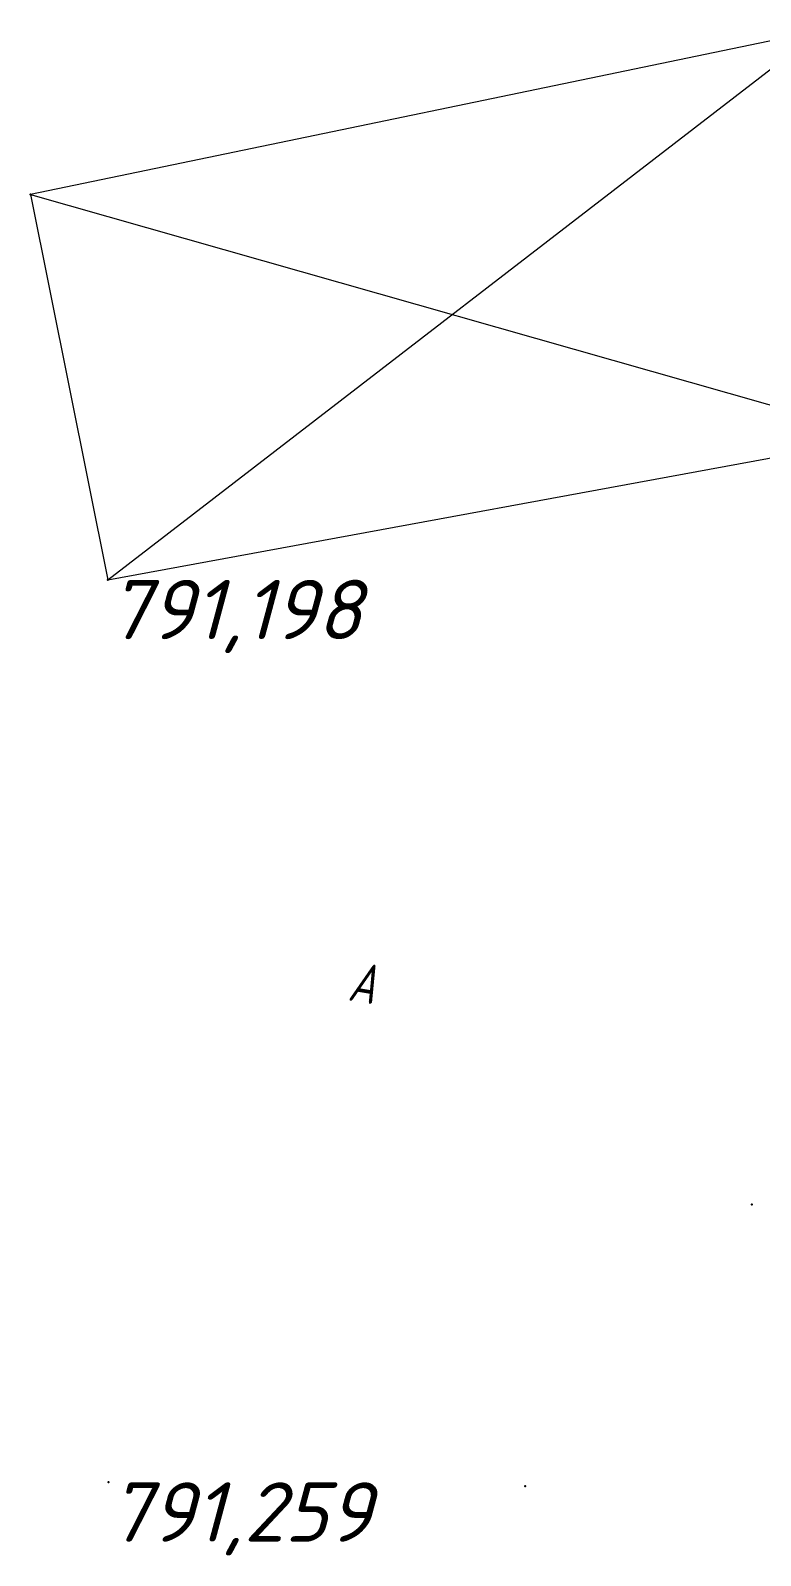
# Model space of a CAD drawing. Header units: metres. Extents: x 629572 to 645168, y 4785785 to 4790166.
# Drawn here: x 634814.72 to 634833.16, y 4788274.25 to 4788312.8 of the extents above; entities that cross this region are included whole.
import ezdxf

# ---------------------------------------------------------------- set-up
doc = ezdxf.new("R2010")
doc.units = ezdxf.units.M
doc.linetypes.add('Сплошная', pattern=[0])
for name, color, linetype in [('Дороги', 7, 'CONTINUOUS'), ('Здания и строения', 7, 'CONTINUOUS'), ('Нурсултан', 7, 'CONTINUOUS')]:
    doc.layers.add(name, color=color, linetype=linetype)
doc.styles.add('ISOCPEUR', font='isocpeui.ttf')

msp = doc.modelspace()

# ---------------------------------------------------------------- linework, layer by layer
at = {"layer": 'Здания и строения', "color": 8, "linetype": 'Сплошная', "lineweight": 0, "flags": 128}
msp.add_lwpolyline([(634814.718, 4788308.65), (634816.673, 4788298.911), (634836.275, 4788302.515), (634834.689, 4788312.797), (634814.718, 4788308.65)], close=True, dxfattribs=at)
for points in [[(634816.673, 4788298.911), (634834.689, 4788312.797)], [(634814.718, 4788308.65), (634836.275, 4788302.515)]]:
    msp.add_lwpolyline(points, dxfattribs=at)
at = {"layer": 'Нурсултан', "color": 7}
for p in [(634814.718, 4788308.65, 4.5), (634816.673, 4788298.911, 4.521), (634832.949, 4788283.124, 5.43), (634816.69, 4788276.099, 4.582), (634827.22, 4788276.004, 5.125)]:
    msp.add_point(p, dxfattribs=at)

# ---------------------------------------------------------------- texts
at = {"layer": 'Дороги', "color": 0, "style": 'ISOCPEUR', "width": 0.75}
msp.add_text('А', height=1, rotation=350.5923, dxfattribs=at).set_placement((634822.716, 4788288.288))
at = {"layer": 'Нурсултан', "color": 251, "char_height": 1.5, "attachment_point": 1, "style": 'ISOCPEUR'}
for s, insert in [('791,198', (634816.673, 4788298.911, 4.521)), ('791,259', (634816.69, 4788276.099, 4.582))]:
    msp.add_mtext(s, dxfattribs=dict(at, insert=insert))

doc.saveas('drawing.dxf')
